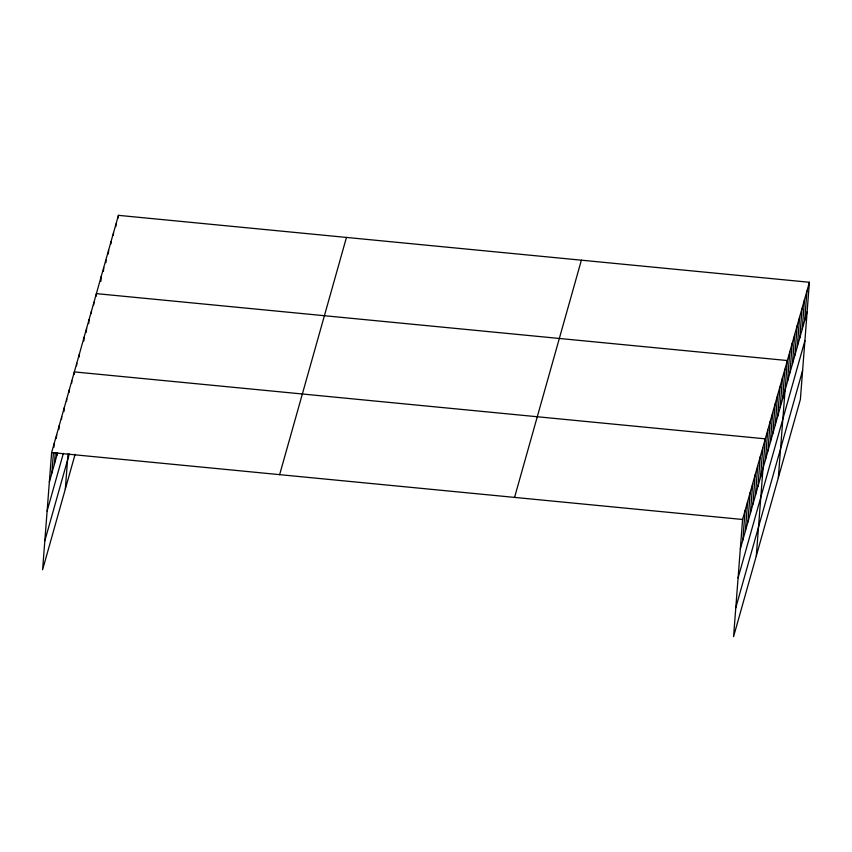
<?xml version="1.0" encoding="UTF-8"?>
<svg xmlns="http://www.w3.org/2000/svg" width="852" height="852" viewBox="0 0 852 852"><rect width="100%" height="100%" fill="white"/><g stroke="black" fill="none" stroke-linecap="round" stroke-linejoin="round"><path stroke-width="1.28" d="M809.4 282.268L742.582 519.486L733.572 636.657L800.379 399.439L809.4 282.268L118.428 215.343L51.621 452.561L42.6 569.732L75.114 454.286M51.865 473.126L53.452 452.593M53.846 447.449L54.145 443.604M54.39 464.159L55.284 452.614M56.37 438.492L56.669 434.637M56.914 455.202L57.116 452.636M58.894 429.536L59.193 425.68M61.514 419.29L61.717 416.724M63.943 411.612L64.241 407.757M66.562 401.367L66.765 398.8M69.087 392.399L69.289 389.833M71.611 383.443L71.813 380.876M65.316 489.08L68.022 453.946M74.135 374.475L74.337 371.909L765.298 438.833L756.288 556.005M76.584 365.774L76.786 363.208M79.034 357.084L79.236 354.517M83.837 340.97L84.135 337.115M86.286 332.269L86.584 328.425M88.736 323.568L89.034 319.724M91.281 313.589L91.484 311.023M93.731 304.888L93.933 302.322M96.18 296.198L96.382 293.631L787.354 360.545L778.334 477.716M100.887 281.362L101.281 276.229M103.433 271.383L103.731 267.539M105.882 262.682L106.085 260.116M108.332 253.992L108.63 250.137M110.888 244.002L111.079 241.435M113.337 235.312L113.529 232.745M115.787 226.611L115.978 224.044M118.236 217.91L118.428 215.343M742.837 540.04L745.106 510.518M745.362 531.084L747.63 501.562M747.886 522.116L750.154 492.594M750.41 513.16L752.678 483.638M752.934 504.192L755.202 474.681M755.458 495.236L757.726 465.714M757.982 486.279L760.25 456.757M760.506 477.312L762.774 447.79M765.479 459.654L767.748 430.132M767.929 450.953L770.197 421.431M770.378 442.252L772.647 412.73M772.828 433.562L775.096 404.04M775.277 424.86L777.557 395.339M777.727 416.159L780.006 386.638M780.176 407.469L782.456 377.947M782.626 398.768L784.905 369.246M787.525 381.366L789.804 351.844M789.974 372.675L792.253 343.154M792.424 363.974L794.703 334.453M794.884 355.273L797.152 325.752M797.334 346.572L799.602 317.061M799.783 337.882L802.052 308.36M802.233 329.181L804.501 299.659M804.682 320.48L806.951 290.958M49.341 482.083L57.638 452.646M47.116 511.008L63.346 453.402M44.826 540.807L69.289 453.946M279.637 474.649L346.455 237.431M514.565 497.398L581.383 260.18M740.313 549.007L807.132 311.789M738.088 577.933L804.906 340.704M735.798 607.732L802.605 370.513M51.621 452.561L742.582 519.486"/></g></svg>
